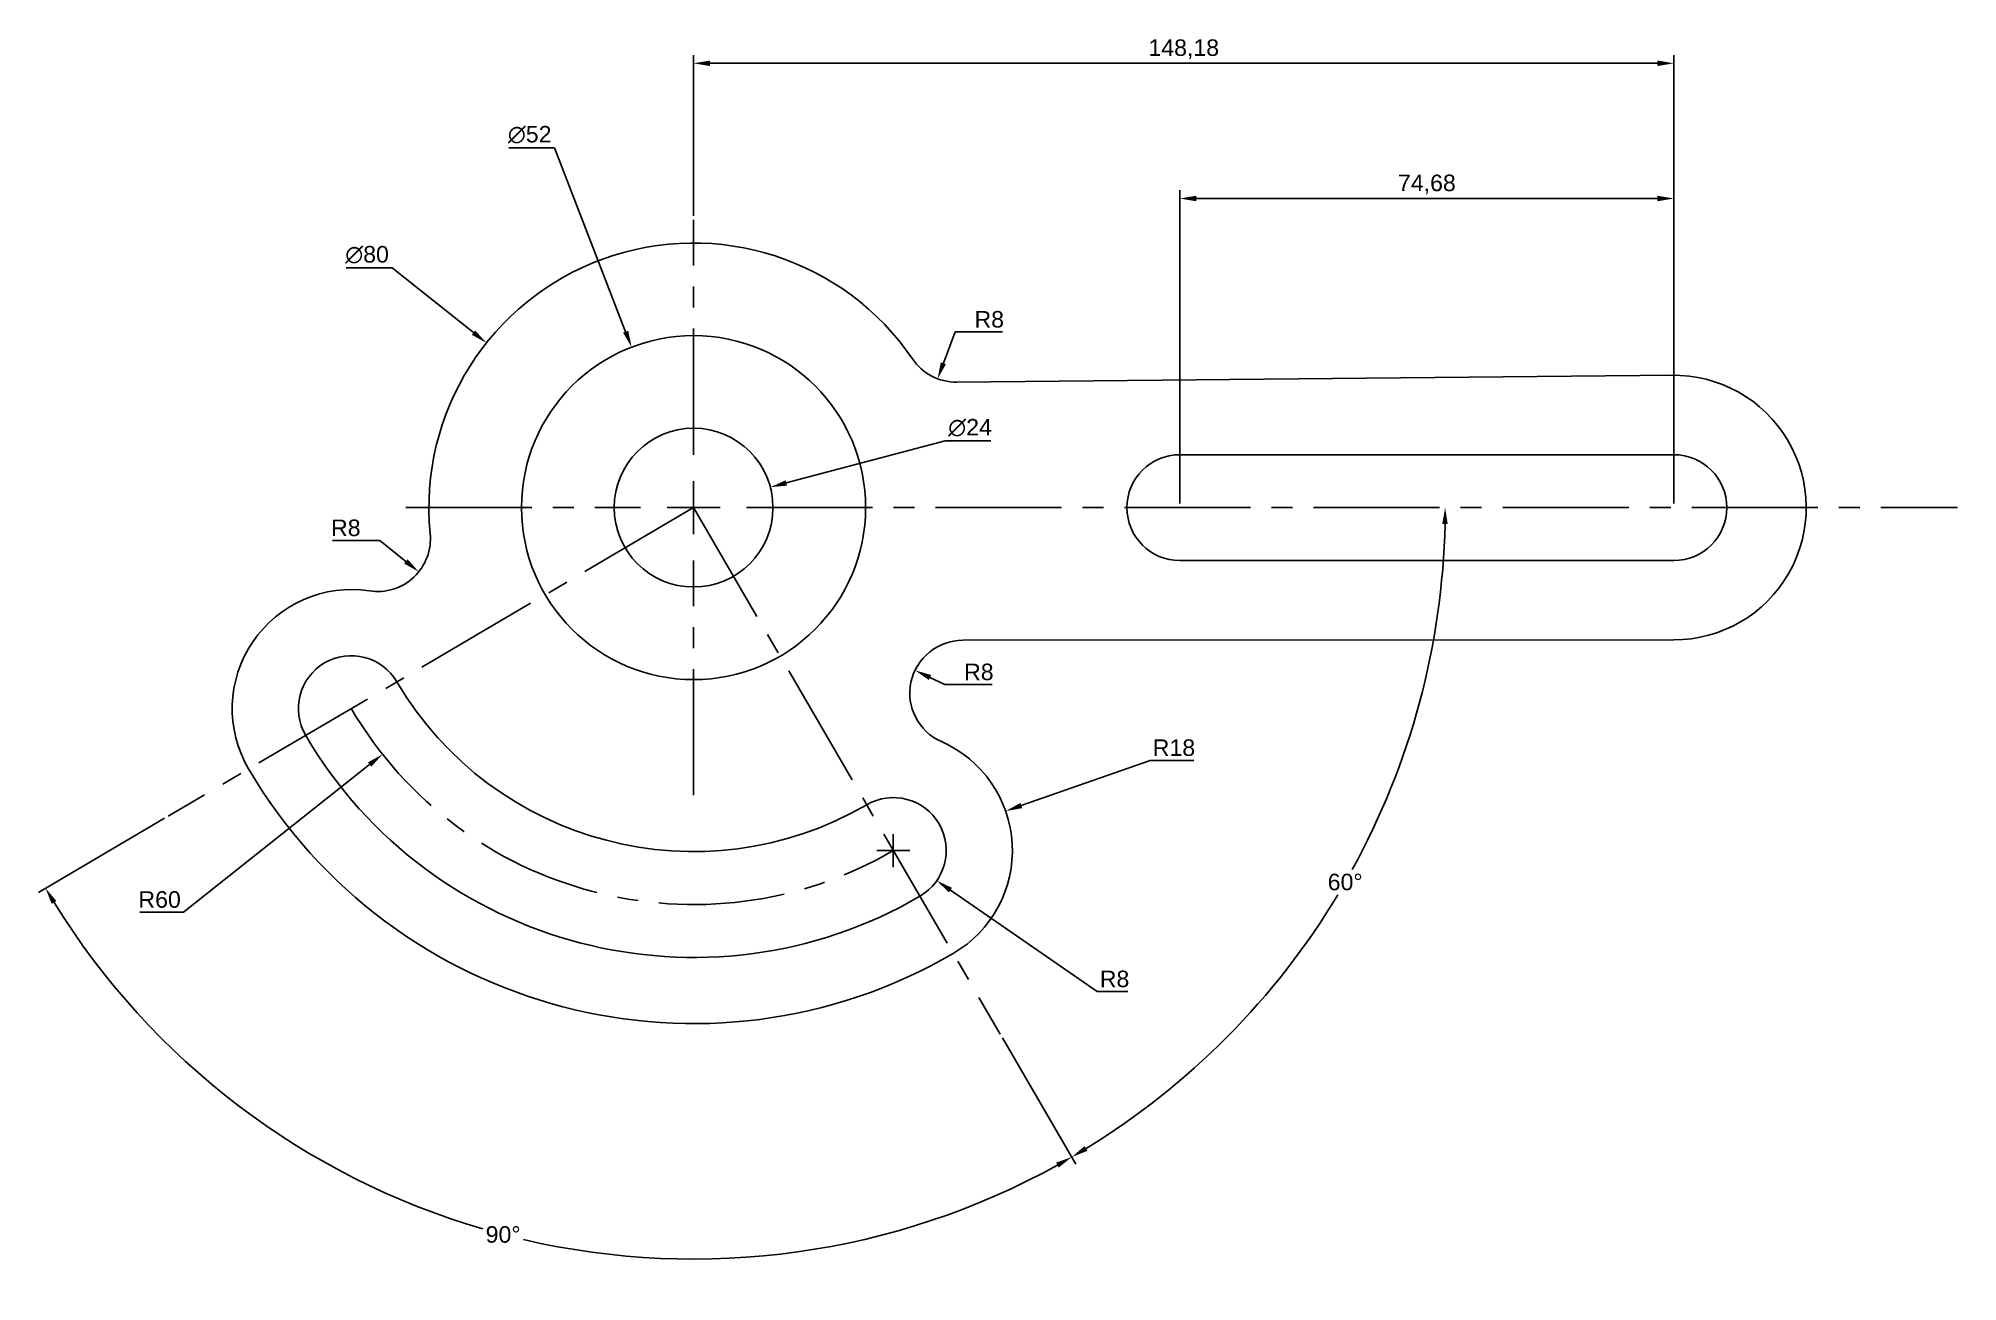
# Model space of a CAD drawing. Header units: millimetres. Extents: x 2158 to 2449, y 1451 to 1639.
import ezdxf

# ---------------------------------------------------------------- set-up
doc = ezdxf.new("R2010")
doc.units = ezdxf.units.MM
doc.linetypes.add('CENTER2', pattern=[28.575, 19.05, -3.175, 3.175, -3.175])
doc.styles.get("Standard").update_dxf_attribs({"font": 'arial.ttf'})
doc.dimstyles.new('ISO-25', dxfattribs={"dimtxt": 2.5, "dimasz": 2.5, "dimexe": 1.25, "dimexo": 0.625, "dimtad": 1, "dimtih": 1, "dimtoh": 1, "dimtxsty": 'Standard', "dimcen": 2.5, "dimadec": 0, "dimazin": 0, "dimtfac": 1, "dimtofl": 0, "dimtmove": 0, "dimatfit": 3, "dimfxl": 1, "dimarcsym": 0})

# ---------------------------------------------------------------- blocks, each defined once
blk = doc.blocks.new('*U2')
at = {"color": 0, "linetype": 'CENTER2', "transparency": 16777216}
for p, q in [((0, 8), (0, 43.5)), ((-43.5, 0), (-8, 0)), ((8, 0), (191.07, 0)), ((0, -43.5), (0, -8))]:
    blk.add_line(p, q, dxfattribs=at)
at = {"color": 0, "linetype": 'Continuous', "transparency": 16777216}
for p, q in [((0, -4), (0, 4)), ((-4, 0), (4, 0))]:
    blk.add_line(p, q, dxfattribs=at)
blk = doc.blocks.new('*D3')
at = {"color": 0, "lineweight": -2, "transparency": 16777216}
for p, q in [((2257.48, 1611.81), (2257.48, 1636.1)), ((2259.98, 1634.85), (2403.16, 1634.85)), ((2405.66, 1568.31), (2405.66, 1636.1))]:
    blk.add_line(p, q, dxfattribs=at)
at = {"color": 0, "transparency": 16777216}
for points in [[(2259.98, 1635.27), (2259.98, 1634.43), (2257.48, 1634.85)], [(2403.16, 1635.27), (2403.16, 1634.43), (2405.66, 1634.85)]]:
    blk.add_solid(points, dxfattribs=at)
at = {"layer": 'Defpoints', "color": 0, "transparency": 16777216}
for p in [(2405.66, 1634.85), (2257.48, 1611.18), (2405.66, 1567.68)]:
    blk.add_point(p, dxfattribs=at)
at = {"color": 0, "transparency": 16777216, "insert": (2331.57, 1636.98), "char_height": 2.5, "attachment_point": 5}
blk.add_mtext('148,18', dxfattribs=at)
blk = doc.blocks.new('*D4')
at = {"color": 0, "lineweight": -2, "transparency": 16777216}
for p, q in [((2330.98, 1568.31), (2330.98, 1615.66)), ((2333.48, 1614.41), (2403.16, 1614.41)), ((2405.66, 1568.31), (2405.66, 1615.66))]:
    blk.add_line(p, q, dxfattribs=at)
at = {"color": 0, "transparency": 16777216}
for points in [[(2333.48, 1614.83), (2333.48, 1613.99), (2330.98, 1614.41)], [(2403.16, 1614.83), (2403.16, 1613.99), (2405.66, 1614.41)]]:
    blk.add_solid(points, dxfattribs=at)
at = {"layer": 'Defpoints', "color": 0, "transparency": 16777216}
for p in [(2405.66, 1614.41), (2330.98, 1567.68), (2405.66, 1567.68)]:
    blk.add_point(p, dxfattribs=at)
at = {"color": 0, "transparency": 16777216, "insert": (2368.32, 1616.54), "char_height": 2.5, "attachment_point": 5}
blk.add_mtext('74,68', dxfattribs=at)
blk = doc.blocks.new('*D5')
at = {"color": 0, "lineweight": -2, "transparency": 16777216}
for p, q in [((2297.03, 1594.23), (2295.24, 1589.5)), ((2304.19, 1594.23), (2297.03, 1594.23))]:
    blk.add_line(p, q, dxfattribs=at)
at = {"color": 0, "transparency": 16777216}
blk.add_solid([(2294.85, 1589.65), (2295.63, 1589.36), (2294.36, 1587.16)], dxfattribs=at)
at = {"layer": 'Defpoints', "color": 0, "transparency": 16777216}
for p in [(2297.18, 1594.65), (2294.36, 1587.16)]:
    blk.add_point(p, dxfattribs=at)
at = {"color": 0, "transparency": 16777216, "insert": (2302.17, 1596.13), "char_height": 2.5, "attachment_point": 5}
blk.add_mtext('R8', dxfattribs=at)
blk = doc.blocks.new('*D6')
at = {"color": 0, "lineweight": -2, "transparency": 16777216}
for p, q in [((2295.46, 1540.92), (2293.21, 1542)), ((2302.62, 1540.92), (2295.46, 1540.92))]:
    blk.add_line(p, q, dxfattribs=at)
at = {"color": 0, "transparency": 16777216}
blk.add_solid([(2293.39, 1542.37), (2293.03, 1541.62), (2290.95, 1543.08)], dxfattribs=at)
at = {"layer": 'Defpoints', "color": 0, "transparency": 16777216}
for p in [(2290.95, 1543.08), (2298.17, 1539.62)]:
    blk.add_point(p, dxfattribs=at)
at = {"color": 0, "transparency": 16777216, "insert": (2300.6, 1542.82), "char_height": 2.5, "attachment_point": 5}
blk.add_mtext('R8', dxfattribs=at)
blk = doc.blocks.new('*D7')
at = {"color": 0, "lineweight": -2, "transparency": 16777216}
for p, q in [((2202.89, 1562.71), (2210.05, 1562.71)), ((2210.05, 1562.71), (2213.99, 1559.54))]:
    blk.add_line(p, q, dxfattribs=at)
at = {"color": 0, "transparency": 16777216}
blk.add_solid([(2214.25, 1559.87), (2213.73, 1559.22), (2215.94, 1557.98)], dxfattribs=at)
at = {"layer": 'Defpoints', "color": 0, "transparency": 16777216}
for p in [(2209.71, 1562.99), (2215.94, 1557.98)]:
    blk.add_point(p, dxfattribs=at)
at = {"color": 0, "transparency": 16777216, "insert": (2204.91, 1564.61), "char_height": 2.5, "attachment_point": 5}
blk.add_mtext('R8', dxfattribs=at)
blk = doc.blocks.new('*D8')
at = {"color": 0, "lineweight": -2, "transparency": 16777216}
for p, q in [((2295.5, 1577.77), (2271.49, 1571.4)), ((2302.41, 1577.77), (2295.5, 1577.77)), ((2257.48, 1565.18), (2257.48, 1570.18)), ((2254.98, 1567.68), (2259.98, 1567.68))]:
    blk.add_line(p, q, dxfattribs=at)
at = {"color": 0, "transparency": 16777216}
blk.add_solid([(2271.38, 1571.81), (2271.6, 1571), (2269.07, 1570.76)], dxfattribs=at)
at = {"layer": 'Defpoints', "color": 0, "transparency": 16777216}
for p in [(2269.07, 1570.76), (2245.88, 1564.6)]:
    blk.add_point(p, dxfattribs=at)
at = {"color": 0, "transparency": 16777216, "insert": (2299.27, 1579.75), "char_height": 2.5, "attachment_point": 5}
blk.add_mtext('∅24', dxfattribs=at)
blk = doc.blocks.new('*D9')
at = {"color": 0, "lineweight": -2, "transparency": 16777216}
for p, q in [((2229.57, 1622.07), (2236.47, 1622.07)), ((2236.47, 1622.07), (2247.21, 1594.27)), ((2257.48, 1565.18), (2257.48, 1570.18)), ((2254.98, 1567.68), (2259.98, 1567.68))]:
    blk.add_line(p, q, dxfattribs=at)
at = {"color": 0, "transparency": 16777216}
blk.add_solid([(2247.6, 1594.42), (2246.82, 1594.12), (2248.11, 1591.94)], dxfattribs=at)
at = {"layer": 'Defpoints', "color": 0, "transparency": 16777216}
for p in [(2248.11, 1591.94), (2266.84, 1543.43)]:
    blk.add_point(p, dxfattribs=at)
at = {"color": 0, "transparency": 16777216, "insert": (2232.71, 1624.05), "char_height": 2.5, "attachment_point": 5}
blk.add_mtext('∅52', dxfattribs=at)
blk = doc.blocks.new('*D10')
at = {"color": 0, "lineweight": -2, "transparency": 16777216}
for p, q in [((2204.98, 1603.93), (2211.9, 1603.93)), ((2211.9, 1603.93), (2224.21, 1594.14)), ((2257.48, 1565.18), (2257.48, 1570.18)), ((2254.98, 1567.68), (2259.98, 1567.68))]:
    blk.add_line(p, q, dxfattribs=at)
at = {"color": 0, "transparency": 16777216}
blk.add_solid([(2224.47, 1594.46), (2223.95, 1593.81), (2226.17, 1592.58)], dxfattribs=at)
at = {"layer": 'Defpoints', "color": 0, "transparency": 16777216}
for p in [(2226.17, 1592.58), (2288.78, 1542.78)]:
    blk.add_point(p, dxfattribs=at)
at = {"color": 0, "transparency": 16777216, "insert": (2208.13, 1605.9), "char_height": 2.5, "attachment_point": 5}
blk.add_mtext('∅80', dxfattribs=at)
blk = doc.blocks.new('*D11')
at = {"color": 0, "lineweight": -2, "transparency": 16777216}
for p, q in [((2326.48, 1529.47), (2307.01, 1522.63)), ((2333.08, 1529.47), (2326.48, 1529.47)), ((2287.67, 1513.33), (2287.67, 1518.33)), ((2285.17, 1515.83), (2290.17, 1515.83))]:
    blk.add_line(p, q, dxfattribs=at)
at = {"color": 0, "transparency": 16777216}
blk.add_solid([(2306.87, 1523.02), (2307.15, 1522.24), (2304.65, 1521.8)], dxfattribs=at)
at = {"layer": 'Defpoints', "color": 0, "transparency": 16777216}
for p in [(2304.65, 1521.8), (2287.67, 1515.83)]:
    blk.add_point(p, dxfattribs=at)
at = {"color": 0, "transparency": 16777216, "insert": (2330.09, 1531.37), "char_height": 2.5, "attachment_point": 5}
blk.add_mtext('R18', dxfattribs=at)
blk = doc.blocks.new('*D12')
at = {"color": 0, "lineweight": -2, "transparency": 16777216}
for p, q in [((2287.67, 1513.33), (2287.67, 1518.33)), ((2285.17, 1515.83), (2290.17, 1515.83)), ((2318.47, 1494.51), (2296.3, 1509.86)), ((2323.13, 1494.51), (2318.47, 1494.51))]:
    blk.add_line(p, q, dxfattribs=at)
at = {"color": 0, "transparency": 16777216}
blk.add_solid([(2296.54, 1510.2), (2296.07, 1509.51), (2294.25, 1511.28)], dxfattribs=at)
at = {"layer": 'Defpoints', "color": 0, "transparency": 16777216}
for p in [(2287.67, 1515.83), (2294.25, 1511.28)]:
    blk.add_point(p, dxfattribs=at)
at = {"color": 0, "transparency": 16777216, "insert": (2321.11, 1496.41), "char_height": 2.5, "attachment_point": 5}
blk.add_mtext('R8', dxfattribs=at)
blk = doc.blocks.new('*D13')
at = {"color": 0, "lineweight": -2, "transparency": 16777216}
for p, q in [((2257.48, 1565.18), (2257.48, 1570.18)), ((2254.98, 1567.68), (2259.98, 1567.68)), ((2180.38, 1506.52), (2208.51, 1528.84)), ((2173.79, 1506.52), (2180.38, 1506.52))]:
    blk.add_line(p, q, dxfattribs=at)
at = {"color": 0, "transparency": 16777216}
blk.add_solid([(2208.25, 1529.16), (2208.77, 1528.51), (2210.47, 1530.39)], dxfattribs=at)
at = {"layer": 'Defpoints', "color": 0, "transparency": 16777216}
for p in [(2257.48, 1567.68), (2210.47, 1530.39)]:
    blk.add_point(p, dxfattribs=at)
at = {"color": 0, "transparency": 16777216, "insert": (2176.77, 1508.42), "char_height": 2.5, "attachment_point": 5}
blk.add_mtext('R60', dxfattribs=at)
blk = doc.blocks.new('*D14')
at = {"color": 0, "lineweight": -2, "transparency": 16777216}
blk.add_line((2304.15, 1487.54), (2315.28, 1468.43), dxfattribs=at)
for start, end in [(331.2083, 358.7391), (301.4773, 328.9959)]:
    blk.add_arc((2257.48, 1567.68), 113.61, start, end, dxfattribs=at)
at = {"color": 0, "transparency": 16777216}
for points in [[(2370.64, 1565.19), (2371.47, 1565.18), (2371.08, 1567.68)], [(2317.01, 1470.43), (2316.58, 1471.15), (2314.65, 1469.51)]]:
    blk.add_solid(points, dxfattribs=at)
at = {"layer": 'Defpoints', "color": 0, "transparency": 16777216}
for p in [(2257.48, 1567.68), (2265.48, 1567.68), (2448.54, 1567.68), (2344.69, 1494.88), (2303.83, 1488.08)]:
    blk.add_point(p, dxfattribs=at)
at = {"color": 0, "transparency": 16777216, "insert": (2355.97, 1511.06), "char_height": 2.5, "attachment_point": 5}
blk.add_mtext('60°', dxfattribs=at)
blk = doc.blocks.new('*D15')
at = {"color": 0, "lineweight": -2, "transparency": 16777216}
for p, q in [((2177.51, 1520.71), (2158.44, 1509.5)), ((2304.15, 1487.54), (2315.28, 1468.43))]:
    blk.add_line(p, q, dxfattribs=at)
for start, end in [(211.6938, 253.7143), (256.9233, 298.9556)]:
    blk.add_arc((2257.48, 1567.68), 113.61, start, end, dxfattribs=at)
at = {"color": 0, "transparency": 16777216}
for points in [[(2160.45, 1507.78), (2161.17, 1508.21), (2159.52, 1510.14)], [(2312.27, 1468.64), (2312.68, 1467.91), (2314.65, 1469.51)]]:
    blk.add_solid(points, dxfattribs=at)
at = {"layer": 'Defpoints', "color": 0, "transparency": 16777216}
for p in [(2257.48, 1567.68), (2257.48, 1567.68), (2178.05, 1521.02), (2303.83, 1488.08), (2201.29, 1468.94)]:
    blk.add_point(p, dxfattribs=at)
at = {"color": 0, "transparency": 16777216, "insert": (2228.69, 1457.78), "char_height": 2.5, "attachment_point": 5}
blk.add_mtext('90°', dxfattribs=at)

msp = doc.modelspace()

# ---------------------------------------------------------------- linework, layer by layer
for p, q in [((2405.657, 1587.682), (2297.26, 1586.65)), ((2330.98, 1575.682), (2405.657, 1575.682)), ((2330.98, 1559.682), (2405.657, 1559.682)), ((2405.657, 1547.682), (2298.162, 1547.622))]:
    msp.add_line(p, q)
at = {"color": 3, "linetype": 'CENTER2'}
for q in [(2178.054, 1521.024), (2303.833, 1488.085)]:
    msp.add_line((2257.475, 1567.682), q, dxfattribs=at)
for radius in [26, 12, 12]:
    msp.add_circle((2257.475, 1567.682), radius)
for centre, radius, start, end in [((2257.475, 1567.682), 40, 34.18252, 185.614), ((2297.183, 1594.65), 8, 214.18252, 270.54533), ((2405.657, 1567.682), 20, 270, 91.09066), ((2330.98, 1567.682), 8, 90, 270), ((2405.657, 1567.682), 8, 270, 90), ((2209.706, 1562.986), 8, 261.2313, 5.614), ((2205.742, 1537.29), 18, 81.2313, 210.43292), ((2298.166, 1539.622), 8, 90.03197, 246.19385), ((2205.742, 1537.29), 8, 30.43292, 210.43292), ((2257.475, 1567.682), 52, 210.43292, 300.21646), ((2257.475, 1567.682), 68, 210.43292, 300.21646), ((2287.671, 1515.834), 18, 300.21646, 66.19385), ((2257.475, 1567.682), 78, 210.43292, 300.21646), ((2287.671, 1515.834), 8, 300.21646, 120.21646)]:
    msp.add_arc(centre, radius, start, end)
msp.add_arc((2257.475, 1567.682), 60, 210.43292, 300.21646, dxfattribs=at)

# ---------------------------------------------------------------- block references
msp.add_blockref('*U2', (2257.475, 1567.682), dxfattribs=at)

# ---------------------------------------------------------------- dimensions: what is measured, and where the dimension line sits
for base, p1, picture, middle in [((2405.657, 1634.85), (2257.475, 1611.182), '*D3', (2331.566, 1636.977)), ((2405.657, 1614.41), (2330.98, 1567.682), '*D4', (2368.319, 1616.537))]:
    dim = msp.add_linear_dim(base=base, p1=p1, p2=(2405.657, 1567.682), dimstyle='ISO-25')
    dim.commit()
    dim.dimension.update_dxf_attribs({"geometry": picture, "text_midpoint": middle})
for p1, p2, picture, middle in [((2266.842, 1543.428), (2248.109, 1591.936), '*D9', (2232.707, 1622.075)), ((2288.782, 1542.785), (2226.168, 1592.579), '*D10', (2208.126, 1603.928)), ((2245.877, 1564.603), (2269.074, 1570.761), '*D8', (2295.496, 1577.775))]:
    dim = msp.add_diameter_dim_2p(p1=p1, p2=p2, dimstyle='ISO-25')
    dim.commit()
    dim.dimension.update_dxf_attribs({"geometry": picture, "text_midpoint": middle, "dimtype": 163})
for center, mpoint, picture, middle in [((2297.183, 1594.65), (2294.363, 1587.164), '*D5', (2302.169, 1594.232)), ((2257.475, 1567.682), (2210.471, 1530.392), '*D13', (2176.774, 1506.521)), ((2209.706, 1562.986), (2215.943, 1557.977), '*D7', (2204.911, 1562.706)), ((2298.166, 1539.622), (2290.95, 1543.077), '*D6', (2300.603, 1540.918)), ((2287.671, 1515.834), (2304.653, 1521.802), '*D11', (2330.093, 1529.472)), ((2287.671, 1515.834), (2294.249, 1511.28), '*D12', (2321.109, 1494.512))]:
    dim = msp.add_radius_dim(center=center, mpoint=mpoint, dimstyle='ISO-25')
    dim.commit()
    dim.dimension.update_dxf_attribs({"geometry": picture, "text_midpoint": middle, "dimtype": 164})
for base, line1, line2, picture, middle in [((2201.292, 1468.939), ((2257.475, 1567.682), (2178.054, 1521.024)), ((2257.475, 1567.682), (2303.833, 1488.085)), '*D15', (2228.694, 1457.781)), ((2344.687, 1494.876), ((2257.475, 1567.682), (2303.833, 1488.085)), ((2265.475, 1567.682), (2448.542, 1567.682)), '*D14', (2355.969, 1511.064))]:
    dim = msp.add_angular_dim_2l(base=base, line1=line1, line2=line2, dimstyle='ISO-25')
    dim.commit()
    dim.dimension.update_dxf_attribs({"geometry": picture, "text_midpoint": middle})

doc.saveas('drawing.dxf')
